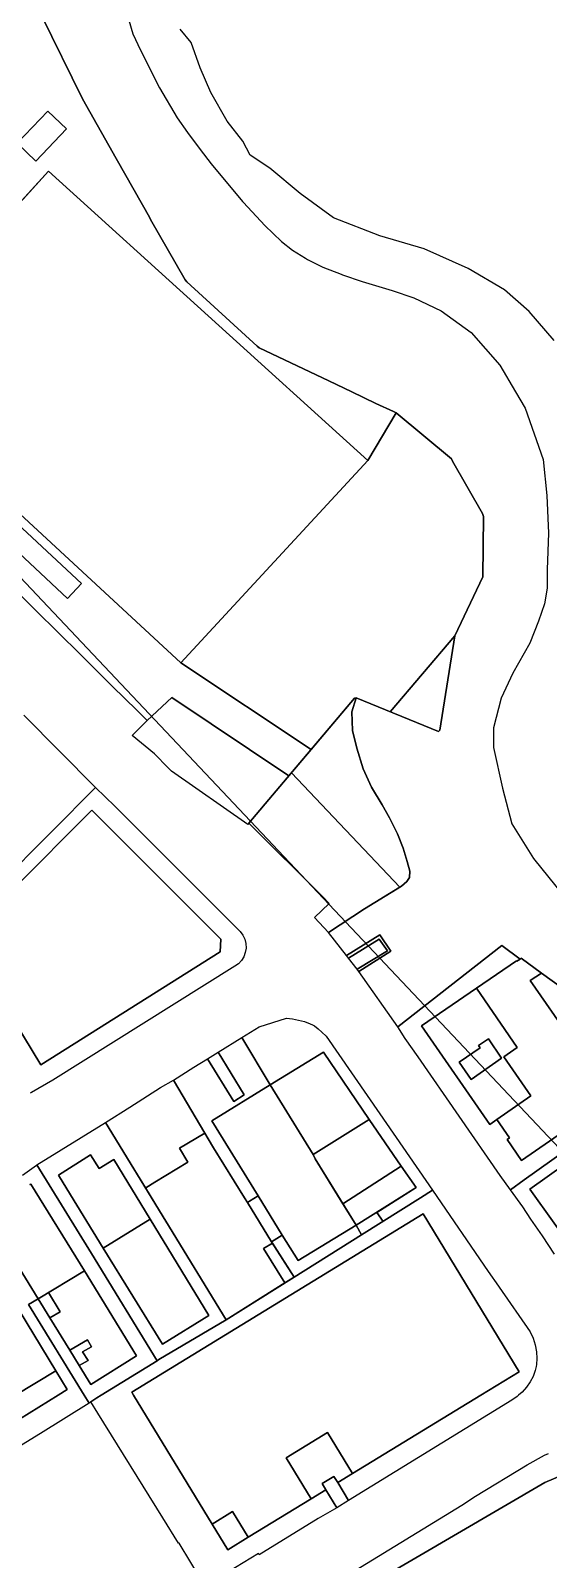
# Model space of a CAD drawing. Header units: millimetres. Extents: x 1888 to 2040, y 1705 to 1894.
# Drawn here: x 1931.1119 to 1931.241, y 1832.4364 to 1832.8173 of the extents above; entities that cross this region are included whole.
import ezdxf

# ---------------------------------------------------------------- set-up
doc = ezdxf.new("R2010")
doc.units = ezdxf.units.MM

# ---------------------------------------------------------------- blocks, each defined once
blk = doc.blocks.new('mall')
at = {"linetype": 'Continuous'}
blk.add_line((-93482.74, -4331.39), (-94211.51, -3559.91), dxfattribs=at)

msp = doc.modelspace()

# ---------------------------------------------------------------- linework, layer by layer
for p, q in [((1931.1249, 1832.80029), (1931.11464, 1832.8211)), ((1931.11464, 1832.8211), (1931.1249, 1832.80029)), ((1931.1249, 1832.80029), (1931.11464, 1832.8211)), ((1931.11464, 1832.8211), (1931.1249, 1832.80029)), ((1931.13589, 1832.82194), (1931.13745, 1832.81647)), ((1931.13589, 1832.82194), (1931.13745, 1832.81647)), ((1931.13745, 1832.81647), (1931.13931, 1832.81246)), ((1931.13745, 1832.81647), (1931.13931, 1832.81246)), ((1931.15198, 1832.81434), (1931.14922, 1832.81767)), ((1931.15198, 1832.81434), (1931.14922, 1832.81767)), ((1931.13931, 1832.81246), (1931.14407, 1832.80302)), ((1931.13931, 1832.81246), (1931.14407, 1832.80302)), ((1931.1542, 1832.80802), (1931.15198, 1832.81434)), ((1931.1542, 1832.80802), (1931.15198, 1832.81434)), ((1931.15686, 1832.80185), (1931.1542, 1832.80802)), ((1931.15686, 1832.80185), (1931.1542, 1832.80802)), ((1931.14407, 1832.80302), (1931.14847, 1832.79561)), ((1931.14407, 1832.80302), (1931.14847, 1832.79561)), ((1931.16095, 1832.79472), (1931.15686, 1832.80185)), ((1931.16095, 1832.79472), (1931.15686, 1832.80185)), ((1931.1162, 1832.79727), (1931.10859, 1832.78927)), ((1931.10859, 1832.78927), (1931.1162, 1832.79727)), ((1931.12089, 1832.79281), (1931.1162, 1832.79727)), ((1931.1162, 1832.79727), (1931.12089, 1832.79281)), ((1931.13324, 1832.78544), (1931.1249, 1832.80029)), ((1931.1249, 1832.80029), (1931.13324, 1832.78544)), ((1931.13324, 1832.78544), (1931.1249, 1832.80029)), ((1931.1249, 1832.80029), (1931.13324, 1832.78544)), ((1931.14847, 1832.79561), (1931.15109, 1832.7919)), ((1931.14847, 1832.79561), (1931.15109, 1832.7919)), ((1931.16489, 1832.78977), (1931.16095, 1832.79472)), ((1931.16489, 1832.78977), (1931.16095, 1832.79472)), ((1931.10859, 1832.78927), (1931.11328, 1832.78481)), ((1931.11328, 1832.78481), (1931.10859, 1832.78927)), ((1931.11328, 1832.78481), (1931.12089, 1832.79281)), ((1931.12089, 1832.79281), (1931.11328, 1832.78481)), ((1931.15109, 1832.7919), (1931.15419, 1832.78767)), ((1931.15109, 1832.7919), (1931.15419, 1832.78767)), ((1931.16666, 1832.78625), (1931.16489, 1832.78977)), ((1931.16666, 1832.78625), (1931.16489, 1832.78977)), ((1931.13357, 1832.78489), (1931.13324, 1832.78544)), ((1931.13324, 1832.78544), (1931.13357, 1832.78489)), ((1931.13357, 1832.78489), (1931.13324, 1832.78544)), ((1931.13324, 1832.78544), (1931.13357, 1832.78489)), ((1931.15419, 1832.78767), (1931.15693, 1832.78409)), ((1931.15419, 1832.78767), (1931.15693, 1832.78409)), ((1931.17158, 1832.78305), (1931.16666, 1832.78625)), ((1931.17158, 1832.78305), (1931.16666, 1832.78625)), ((1931.11644, 1832.78232), (1931.07086, 1832.73239)), ((1931.07086, 1832.73239), (1931.11644, 1832.78232)), ((1931.19603, 1832.71023), (1931.11644, 1832.78232)), ((1931.11644, 1832.78232), (1931.19603, 1832.71023)), ((1931.14159, 1832.77081), (1931.13357, 1832.78489)), ((1931.13357, 1832.78489), (1931.14159, 1832.77081)), ((1931.14159, 1832.77081), (1931.13357, 1832.78489)), ((1931.13357, 1832.78489), (1931.14159, 1832.77081)), ((1931.15693, 1832.78409), (1931.16473, 1832.77474)), ((1931.15693, 1832.78409), (1931.16473, 1832.77474)), ((1931.17913, 1832.77676), (1931.17158, 1832.78305)), ((1931.17913, 1832.77676), (1931.17158, 1832.78305)), ((1931.16473, 1832.77474), (1931.16498, 1832.77446)), ((1931.16473, 1832.77474), (1931.16498, 1832.77446)), ((1931.16498, 1832.77446), (1931.17033, 1832.76871)), ((1931.16498, 1832.77446), (1931.17033, 1832.76871)), ((1931.18744, 1832.77062), (1931.17913, 1832.77676)), ((1931.18744, 1832.77062), (1931.17913, 1832.77676)), ((1931.14185, 1832.77026), (1931.14159, 1832.77081)), ((1931.14159, 1832.77081), (1931.14185, 1832.77026)), ((1931.14185, 1832.77026), (1931.14159, 1832.77081)), ((1931.14159, 1832.77081), (1931.14185, 1832.77026)), ((1931.1505, 1832.75518), (1931.14185, 1832.77026)), ((1931.14185, 1832.77026), (1931.1505, 1832.75518)), ((1931.1505, 1832.75518), (1931.14185, 1832.77026)), ((1931.14185, 1832.77026), (1931.1505, 1832.75518)), ((1931.19899, 1832.7662), (1931.18744, 1832.77062)), ((1931.19899, 1832.7662), (1931.18744, 1832.77062)), ((1931.17033, 1832.76871), (1931.17447, 1832.76473)), ((1931.17033, 1832.76871), (1931.17447, 1832.76473)), ((1931.17447, 1832.76473), (1931.17722, 1832.76264)), ((1931.17447, 1832.76473), (1931.17722, 1832.76264)), ((1931.17722, 1832.76264), (1931.18047, 1832.76061)), ((1931.17722, 1832.76264), (1931.18047, 1832.76061)), ((1931.21003, 1832.76294), (1931.19899, 1832.7662)), ((1931.21003, 1832.76294), (1931.19899, 1832.7662)), ((1931.22106, 1832.75804), (1931.21003, 1832.76294)), ((1931.22106, 1832.75804), (1931.21003, 1832.76294)), ((1931.18047, 1832.76061), (1931.18101, 1832.76029)), ((1931.18047, 1832.76061), (1931.18101, 1832.76029)), ((1931.18101, 1832.76029), (1931.18479, 1832.7584)), ((1931.18101, 1832.76029), (1931.18479, 1832.7584)), ((1931.15086, 1832.75468), (1931.1505, 1832.75518)), ((1931.1505, 1832.75518), (1931.15086, 1832.75468)), ((1931.15086, 1832.75468), (1931.1505, 1832.75518)), ((1931.1505, 1832.75518), (1931.15086, 1832.75468)), ((1931.18479, 1832.7584), (1931.18935, 1832.75659)), ((1931.18479, 1832.7584), (1931.18935, 1832.75659)), ((1931.18935, 1832.75659), (1931.18971, 1832.75646)), ((1931.18935, 1832.75659), (1931.18971, 1832.75646)), ((1931.18971, 1832.75646), (1931.19463, 1832.75479)), ((1931.18971, 1832.75646), (1931.19463, 1832.75479)), ((1931.23005, 1832.75274), (1931.22106, 1832.75804)), ((1931.23005, 1832.75274), (1931.22106, 1832.75804)), ((1931.1684, 1832.73872), (1931.15086, 1832.75468)), ((1931.15086, 1832.75468), (1931.1684, 1832.73872)), ((1931.1684, 1832.73872), (1931.15086, 1832.75468)), ((1931.15086, 1832.75468), (1931.1684, 1832.73872)), ((1931.19463, 1832.75479), (1931.20212, 1832.75252)), ((1931.19463, 1832.75479), (1931.20212, 1832.75252)), ((1931.20212, 1832.75252), (1931.20749, 1832.75076)), ((1931.20212, 1832.75252), (1931.20749, 1832.75076)), ((1931.2362, 1832.74733), (1931.23005, 1832.75274)), ((1931.2362, 1832.74733), (1931.23005, 1832.75274)), ((1931.20749, 1832.75076), (1931.2143, 1832.74746)), ((1931.20749, 1832.75076), (1931.2143, 1832.74746)), ((1931.2143, 1832.74746), (1931.22175, 1832.74212)), ((1931.2143, 1832.74746), (1931.22175, 1832.74212)), ((1931.24246, 1832.74012), (1931.2362, 1832.74733)), ((1931.24246, 1832.74012), (1931.2362, 1832.74733)), ((1931.22175, 1832.74212), (1931.22895, 1832.73398)), ((1931.22175, 1832.74212), (1931.22895, 1832.73398)), ((1931.16891, 1832.73829), (1931.1684, 1832.73872)), ((1931.1684, 1832.73872), (1931.16891, 1832.73829)), ((1931.16891, 1832.73829), (1931.1684, 1832.73872)), ((1931.1684, 1832.73872), (1931.16891, 1832.73829)), ((1931.18626, 1832.73009), (1931.16891, 1832.73829)), ((1931.16891, 1832.73829), (1931.18626, 1832.73009)), ((1931.18626, 1832.73009), (1931.16891, 1832.73829)), ((1931.16891, 1832.73829), (1931.18626, 1832.73009)), ((1931.07086, 1832.73239), (1931.14939, 1832.65975)), ((1931.14939, 1832.65975), (1931.07086, 1832.73239)), ((1931.22895, 1832.73398), (1931.23285, 1832.72731)), ((1931.22895, 1832.73398), (1931.23285, 1832.72731)), ((1931.19202, 1832.72731), (1931.18626, 1832.73009)), ((1931.18626, 1832.73009), (1931.19202, 1832.72731)), ((1931.19202, 1832.72731), (1931.18626, 1832.73009)), ((1931.18626, 1832.73009), (1931.19202, 1832.72731)), ((1931.19799, 1832.72443), (1931.19202, 1832.72731)), ((1931.19202, 1832.72731), (1931.19799, 1832.72443)), ((1931.19799, 1832.72443), (1931.19202, 1832.72731)), ((1931.19202, 1832.72731), (1931.19799, 1832.72443)), ((1931.20244, 1832.72238), (1931.19799, 1832.72443)), ((1931.19799, 1832.72443), (1931.20244, 1832.72238)), ((1931.20244, 1832.72238), (1931.19799, 1832.72443)), ((1931.19799, 1832.72443), (1931.20244, 1832.72238)), ((1931.23285, 1832.72731), (1931.23287, 1832.72727)), ((1931.23285, 1832.72731), (1931.23287, 1832.72727)), ((1931.23287, 1832.72727), (1931.23523, 1832.72323)), ((1931.23287, 1832.72727), (1931.23523, 1832.72323)), ((1931.20308, 1832.72211), (1931.19603, 1832.71023)), ((1931.19603, 1832.71023), (1931.20308, 1832.72211)), ((1931.20308, 1832.72211), (1931.20244, 1832.72238)), ((1931.20244, 1832.72238), (1931.20308, 1832.72211)), ((1931.20308, 1832.72211), (1931.20244, 1832.72238)), ((1931.20244, 1832.72238), (1931.20308, 1832.72211)), ((1931.21685, 1832.71065), (1931.20308, 1832.72211)), ((1931.20308, 1832.72211), (1931.21685, 1832.71065)), ((1931.21685, 1832.71065), (1931.20308, 1832.72211)), ((1931.20308, 1832.72211), (1931.21685, 1832.71065)), ((1931.23523, 1832.72323), (1931.23972, 1832.71044)), ((1931.23523, 1832.72323), (1931.23972, 1832.71044)), ((1931.19603, 1832.71023), (1931.14939, 1832.65975)), ((1931.14939, 1832.65975), (1931.19603, 1832.71023)), ((1931.21715, 1832.71002), (1931.21685, 1832.71065)), ((1931.21685, 1832.71065), (1931.21715, 1832.71002)), ((1931.21715, 1832.71002), (1931.21685, 1832.71065)), ((1931.21685, 1832.71065), (1931.21715, 1832.71002)), ((1931.2246, 1832.69697), (1931.21715, 1832.71002)), ((1931.21715, 1832.71002), (1931.2246, 1832.69697)), ((1931.2246, 1832.69697), (1931.21715, 1832.71002)), ((1931.21715, 1832.71002), (1931.2246, 1832.69697)), ((1931.23972, 1832.71044), (1931.24066, 1832.70148)), ((1931.23972, 1832.71044), (1931.24066, 1832.70148)), ((1931.12461, 1832.67956), (1931.10244, 1832.7002)), ((1931.10244, 1832.7002), (1931.12461, 1832.67956)), ((1931.24066, 1832.70148), (1931.24104, 1832.69206)), ((1931.24066, 1832.70148), (1931.24104, 1832.69206)), ((1931.099, 1832.6965), (1931.12117, 1832.67586)), ((1931.12117, 1832.67586), (1931.099, 1832.6965)), ((1931.22486, 1832.69629), (1931.2246, 1832.69697)), ((1931.2246, 1832.69697), (1931.22486, 1832.69629)), ((1931.22486, 1832.69629), (1931.2246, 1832.69697)), ((1931.2246, 1832.69697), (1931.22486, 1832.69629)), ((1931.22468, 1832.68125), (1931.22486, 1832.69629)), ((1931.22486, 1832.69629), (1931.22468, 1832.68125)), ((1931.22468, 1832.68125), (1931.22486, 1832.69629)), ((1931.22486, 1832.69629), (1931.22468, 1832.68125)), ((1931.24104, 1832.69206), (1931.24075, 1832.68302)), ((1931.24104, 1832.69206), (1931.24075, 1832.68302)), ((1931.11328, 1832.67284), (1931.09661, 1832.68945)), ((1931.11328, 1832.67284), (1931.09661, 1832.68945)), ((1931.24075, 1832.68302), (1931.24072, 1832.67843)), ((1931.24075, 1832.68302), (1931.24072, 1832.67843)), ((1931.12117, 1832.67586), (1931.12461, 1832.67956)), ((1931.12461, 1832.67956), (1931.12117, 1832.67586)), ((1931.21767, 1832.66649), (1931.22468, 1832.68125)), ((1931.22468, 1832.68125), (1931.21767, 1832.66649)), ((1931.21767, 1832.66649), (1931.22468, 1832.68125)), ((1931.22468, 1832.68125), (1931.21767, 1832.66649)), ((1931.24072, 1832.67843), (1931.24006, 1832.67451)), ((1931.24072, 1832.67843), (1931.24006, 1832.67451)), ((1931.12439, 1832.66185), (1931.11328, 1832.67284)), ((1931.12439, 1832.66185), (1931.11328, 1832.67284)), ((1931.24006, 1832.67451), (1931.23853, 1832.67019)), ((1931.24006, 1832.67451), (1931.23853, 1832.67019)), ((1931.23853, 1832.67019), (1931.23644, 1832.66467)), ((1931.23853, 1832.67019), (1931.23644, 1832.66467)), ((1931.20157, 1832.64762), (1931.21767, 1832.66649)), ((1931.21767, 1832.66649), (1931.20157, 1832.64762)), ((1931.21401, 1832.64303), (1931.21767, 1832.66649)), ((1931.21767, 1832.66649), (1931.21401, 1832.64303)), ((1931.21401, 1832.64303), (1931.21767, 1832.66649)), ((1931.21767, 1832.66649), (1931.21401, 1832.64303)), ((1931.23644, 1832.66467), (1931.23214, 1832.65723)), ((1931.23644, 1832.66467), (1931.23214, 1832.65723)), ((1931.13228, 1832.65395), (1931.12439, 1832.66185)), ((1931.13228, 1832.65395), (1931.12439, 1832.66185)), ((1931.14939, 1832.65975), (1931.1819, 1832.63821)), ((1931.1819, 1832.63821), (1931.14939, 1832.65975)), ((1931.23214, 1832.65723), (1931.22929, 1832.65099)), ((1931.23214, 1832.65723), (1931.22929, 1832.65099)), ((1931.13848, 1832.64793), (1931.13228, 1832.65395)), ((1931.13848, 1832.64793), (1931.13228, 1832.65395)), ((1931.14716, 1832.65113), (1931.14097, 1832.64542)), ((1931.14097, 1832.64542), (1931.14716, 1832.65113)), ((1931.17634, 1832.63163), (1931.14716, 1832.65113)), ((1931.14716, 1832.65113), (1931.17634, 1832.63163)), ((1931.19273, 1832.65101), (1931.16636, 1832.61983)), ((1931.16636, 1832.61983), (1931.19273, 1832.65101)), ((1931.17696, 1832.63237), (1931.19273, 1832.65101)), ((1931.19273, 1832.65101), (1931.1819, 1832.63821)), ((1931.19203, 1832.64761), (1931.19314, 1832.65107)), ((1931.19314, 1832.65107), (1931.19203, 1832.64761)), ((1931.19203, 1832.64761), (1931.19314, 1832.65107)), ((1931.19314, 1832.65107), (1931.19203, 1832.64761)), ((1931.19314, 1832.65107), (1931.19273, 1832.65101)), ((1931.19273, 1832.65101), (1931.19314, 1832.65107)), ((1931.19314, 1832.65107), (1931.19273, 1832.65101)), ((1931.19273, 1832.65101), (1931.19314, 1832.65107)), ((1931.19314, 1832.65107), (1931.21366, 1832.64267)), ((1931.20157, 1832.64762), (1931.19314, 1832.65107)), ((1931.19314, 1832.65107), (1931.21366, 1832.64267)), ((1931.21366, 1832.64267), (1931.19314, 1832.65107)), ((1931.22929, 1832.65099), (1931.22734, 1832.64362)), ((1931.22929, 1832.65099), (1931.22734, 1832.64362)), ((1931.11022, 1832.64678), (1931.12813, 1832.62877)), ((1931.11022, 1832.64678), (1931.12813, 1832.62877)), ((1931.13725, 1832.64169), (1931.14097, 1832.64542)), ((1931.13725, 1832.64169), (1931.14097, 1832.64542)), ((1931.14023, 1832.64617), (1931.13848, 1832.64793)), ((1931.14023, 1832.64617), (1931.13848, 1832.64793)), ((1931.14097, 1832.64542), (1931.14023, 1832.64617)), ((1931.14097, 1832.64542), (1931.14023, 1832.64617)), ((1931.19217, 1832.64294), (1931.19203, 1832.64761)), ((1931.19203, 1832.64761), (1931.19217, 1832.64294)), ((1931.19217, 1832.64294), (1931.19203, 1832.64761)), ((1931.19203, 1832.64761), (1931.19217, 1832.64294)), ((1931.21366, 1832.64267), (1931.20157, 1832.64762)), ((1931.14279, 1832.63713), (1931.13725, 1832.64169)), ((1931.14279, 1832.63713), (1931.13725, 1832.64169)), ((1931.19325, 1832.63852), (1931.19217, 1832.64294)), ((1931.19217, 1832.64294), (1931.19325, 1832.63852)), ((1931.19325, 1832.63852), (1931.19217, 1832.64294)), ((1931.19217, 1832.64294), (1931.19325, 1832.63852)), ((1931.21366, 1832.64267), (1931.21401, 1832.64303)), ((1931.21401, 1832.64303), (1931.21366, 1832.64267)), ((1931.21366, 1832.64267), (1931.21401, 1832.64303)), ((1931.21401, 1832.64303), (1931.21366, 1832.64267)), ((1931.22734, 1832.64362), (1931.22737, 1832.64011)), ((1931.22734, 1832.64362), (1931.22737, 1832.64011)), ((1931.14626, 1832.6336), (1931.14279, 1832.63713)), ((1931.14626, 1832.6336), (1931.14279, 1832.63713)), ((1931.1819, 1832.63821), (1931.17634, 1832.63163)), ((1931.19483, 1832.63342), (1931.19325, 1832.63852)), ((1931.19325, 1832.63852), (1931.19483, 1832.63342)), ((1931.19483, 1832.63342), (1931.19325, 1832.63852)), ((1931.19325, 1832.63852), (1931.19483, 1832.63342)), ((1931.22737, 1832.64011), (1931.22731, 1832.6387)), ((1931.22737, 1832.64011), (1931.22731, 1832.6387)), ((1931.22731, 1832.6387), (1931.22961, 1832.62854)), ((1931.22731, 1832.6387), (1931.22961, 1832.62854)), ((1931.14704, 1832.6328), (1931.14626, 1832.6336)), ((1931.14704, 1832.6328), (1931.14626, 1832.6336)), ((1931.19694, 1832.62878), (1931.19483, 1832.63342)), ((1931.19483, 1832.63342), (1931.19694, 1832.62878)), ((1931.19694, 1832.62878), (1931.19483, 1832.63342)), ((1931.19483, 1832.63342), (1931.19694, 1832.62878)), ((1931.16612, 1832.61955), (1931.14704, 1832.6328)), ((1931.16612, 1832.61955), (1931.14704, 1832.6328)), ((1931.16636, 1832.61983), (1931.17687, 1832.63226)), ((1931.17634, 1832.63163), (1931.16636, 1832.61983)), ((1931.17687, 1832.63226), (1931.17696, 1832.63237)), ((1931.17696, 1832.63237), (1931.20402, 1832.60393)), ((1931.20402, 1832.60393), (1931.17696, 1832.63237)), ((1931.12813, 1832.62877), (1931.11721, 1832.61779)), ((1931.11721, 1832.61779), (1931.12813, 1832.62877)), ((1931.12813, 1832.62877), (1931.11721, 1832.61779)), ((1931.11721, 1832.61779), (1931.12813, 1832.62877)), ((1931.12813, 1832.62877), (1931.13293, 1832.62407)), ((1931.12813, 1832.62877), (1931.13293, 1832.62407)), ((1931.19956, 1832.62443), (1931.19694, 1832.62878)), ((1931.19694, 1832.62878), (1931.19956, 1832.62443)), ((1931.19956, 1832.62443), (1931.19694, 1832.62878)), ((1931.19694, 1832.62878), (1931.19956, 1832.62443)), ((1931.22961, 1832.62854), (1931.23188, 1832.61966)), ((1931.22961, 1832.62854), (1931.23188, 1832.61966)), ((1931.10753, 1832.6033), (1931.12717, 1832.62306)), ((1931.12717, 1832.62306), (1931.10753, 1832.6033)), ((1931.12717, 1832.62306), (1931.15936, 1832.59094)), ((1931.15936, 1832.59094), (1931.12717, 1832.62306)), ((1931.13293, 1832.62407), (1931.16399, 1832.59306)), ((1931.13293, 1832.62407), (1931.16399, 1832.59306)), ((1931.20143, 1832.62114), (1931.19956, 1832.62443)), ((1931.19956, 1832.62443), (1931.20143, 1832.62114)), ((1931.20143, 1832.62114), (1931.19956, 1832.62443)), ((1931.19956, 1832.62443), (1931.20143, 1832.62114)), ((1931.11721, 1832.61779), (1931.0894, 1832.58989)), ((1931.0894, 1832.58989), (1931.11721, 1832.61779)), ((1931.11721, 1832.61779), (1931.0894, 1832.58989)), ((1931.0894, 1832.58989), (1931.11721, 1832.61779)), ((1931.16636, 1832.61983), (1931.16612, 1832.61955)), ((1931.16636, 1832.61983), (1931.16612, 1832.61955)), ((1931.18477, 1832.60148), (1931.16636, 1832.61983)), ((1931.18477, 1832.60148), (1931.16636, 1832.61983)), ((1931.20344, 1832.61716), (1931.20143, 1832.62114)), ((1931.20143, 1832.62114), (1931.20344, 1832.61716)), ((1931.20344, 1832.61716), (1931.20143, 1832.62114)), ((1931.20143, 1832.62114), (1931.20344, 1832.61716)), ((1931.23188, 1832.61966), (1931.23733, 1832.61101)), ((1931.23188, 1832.61966), (1931.23733, 1832.61101)), ((1931.20479, 1832.61364), (1931.20344, 1832.61716)), ((1931.20344, 1832.61716), (1931.20479, 1832.61364)), ((1931.20479, 1832.61364), (1931.20344, 1832.61716)), ((1931.20344, 1832.61716), (1931.20479, 1832.61364)), ((1931.20584, 1832.61032), (1931.20479, 1832.61364)), ((1931.20479, 1832.61364), (1931.20584, 1832.61032)), ((1931.20584, 1832.61032), (1931.20479, 1832.61364)), ((1931.20479, 1832.61364), (1931.20584, 1832.61032)), ((1931.2065, 1832.60791), (1931.20584, 1832.61032)), ((1931.20584, 1832.61032), (1931.2065, 1832.60791)), ((1931.2065, 1832.60791), (1931.20584, 1832.61032)), ((1931.20584, 1832.61032), (1931.2065, 1832.60791)), ((1931.23733, 1832.61101), (1931.24464, 1832.60201)), ((1931.23733, 1832.61101), (1931.24464, 1832.60201)), ((1931.20577, 1832.60529), (1931.20638, 1832.60633)), ((1931.20638, 1832.60633), (1931.20577, 1832.60529)), ((1931.20577, 1832.60529), (1931.20638, 1832.60633)), ((1931.20638, 1832.60633), (1931.20577, 1832.60529)), ((1931.20638, 1832.60633), (1931.2065, 1832.60791)), ((1931.2065, 1832.60791), (1931.20638, 1832.60633)), ((1931.20638, 1832.60633), (1931.2065, 1832.60791)), ((1931.2065, 1832.60791), (1931.20638, 1832.60633)), ((1931.19519, 1832.59846), (1931.2044, 1832.60416)), ((1931.19519, 1832.59846), (1931.2044, 1832.60416)), ((1931.2044, 1832.60416), (1931.19519, 1832.59846)), ((1931.20402, 1832.60393), (1931.19519, 1832.59846)), ((1931.2044, 1832.60416), (1931.20402, 1832.60393)), ((1931.2044, 1832.60416), (1931.20577, 1832.60529)), ((1931.20577, 1832.60529), (1931.2044, 1832.60416)), ((1931.2044, 1832.60416), (1931.20577, 1832.60529)), ((1931.20577, 1832.60529), (1931.2044, 1832.60416)), ((1931.18276, 1832.59635), (1931.18639, 1832.59981)), ((1931.18276, 1832.59635), (1931.18639, 1832.59981)), ((1931.18639, 1832.59981), (1931.18477, 1832.60148)), ((1931.18639, 1832.59981), (1931.18477, 1832.60148)), ((1931.18618, 1832.59261), (1931.18276, 1832.59635)), ((1931.18618, 1832.59261), (1931.18276, 1832.59635)), ((1931.18618, 1832.59261), (1931.19519, 1832.59846)), ((1931.19519, 1832.59846), (1931.18618, 1832.59261)), ((1931.18618, 1832.59261), (1931.19519, 1832.59846)), ((1931.19519, 1832.59846), (1931.18618, 1832.59261)), ((1931.11451, 1832.55964), (1931.09512, 1832.59143)), ((1931.09512, 1832.59143), (1931.11451, 1832.55964)), ((1931.16399, 1832.59306), (1931.16421, 1832.59286)), ((1931.16399, 1832.59306), (1931.16421, 1832.59286)), ((1931.16421, 1832.59286), (1931.16488, 1832.59195)), ((1931.16421, 1832.59286), (1931.16488, 1832.59195)), ((1931.16488, 1832.59195), (1931.16536, 1832.59093)), ((1931.16488, 1832.59195), (1931.16536, 1832.59093)), ((1931.19071, 1832.58684), (1931.18618, 1832.59261)), ((1931.19071, 1832.58684), (1931.18618, 1832.59261)), ((1931.19898, 1832.59204), (1931.19071, 1832.58684)), ((1931.19071, 1832.58684), (1931.19898, 1832.59204)), ((1931.19898, 1832.59204), (1931.19071, 1832.58684)), ((1931.19071, 1832.58684), (1931.19898, 1832.59204)), ((1931.20172, 1832.58799), (1931.19898, 1832.59204)), ((1931.19898, 1832.59204), (1931.20172, 1832.58799)), ((1931.20172, 1832.58799), (1931.19898, 1832.59204)), ((1931.19898, 1832.59204), (1931.20172, 1832.58799)), ((1931.1592, 1832.58776), (1931.11451, 1832.55964)), ((1931.11451, 1832.55964), (1931.1592, 1832.58776)), ((1931.15936, 1832.59094), (1931.1592, 1832.58776)), ((1931.1592, 1832.58776), (1931.15936, 1832.59094)), ((1931.16547, 1832.58761), (1931.16508, 1832.58658)), ((1931.16547, 1832.58761), (1931.16508, 1832.58658)), ((1931.16536, 1832.59093), (1931.16563, 1832.58983)), ((1931.16536, 1832.59093), (1931.16563, 1832.58983)), ((1931.16568, 1832.5887), (1931.16547, 1832.58761)), ((1931.16568, 1832.5887), (1931.16547, 1832.58761)), ((1931.16563, 1832.58983), (1931.16568, 1832.5887)), ((1931.16563, 1832.58983), (1931.16568, 1832.5887)), ((1931.19121, 1832.58619), (1931.19883, 1832.59091)), ((1931.19883, 1832.59091), (1931.19121, 1832.58619)), ((1931.20093, 1832.588), (1931.19334, 1832.58343)), ((1931.19334, 1832.58343), (1931.20093, 1832.588)), ((1931.19376, 1832.5829), (1931.20172, 1832.58799)), ((1931.20172, 1832.58799), (1931.19376, 1832.5829)), ((1931.19376, 1832.5829), (1931.20172, 1832.58799)), ((1931.20172, 1832.58799), (1931.19376, 1832.5829)), ((1931.19883, 1832.59091), (1931.20093, 1832.588)), ((1931.20093, 1832.588), (1931.19883, 1832.59091)), ((1931.22945, 1832.58937), (1931.20347, 1832.5691)), ((1931.20347, 1832.5691), (1931.22945, 1832.58937)), ((1931.22945, 1832.58937), (1931.20347, 1832.5691)), ((1931.20347, 1832.5691), (1931.22945, 1832.58937)), ((1931.23399, 1832.58599), (1931.22945, 1832.58937)), ((1931.22945, 1832.58937), (1931.23399, 1832.58599)), ((1931.23399, 1832.58599), (1931.22945, 1832.58937)), ((1931.22945, 1832.58937), (1931.23399, 1832.58599)), ((1931.16286, 1832.58418), (1931.11745, 1832.5558)), ((1931.16286, 1832.58418), (1931.11745, 1832.5558)), ((1931.16375, 1832.58483), (1931.16286, 1832.58418)), ((1931.16375, 1832.58483), (1931.16286, 1832.58418)), ((1931.1645, 1832.58564), (1931.16375, 1832.58483)), ((1931.1645, 1832.58564), (1931.16375, 1832.58483)), ((1931.16508, 1832.58658), (1931.1645, 1832.58564)), ((1931.16508, 1832.58658), (1931.1645, 1832.58564)), ((1931.19121, 1832.58619), (1931.19071, 1832.58684)), ((1931.19121, 1832.58619), (1931.19071, 1832.58684)), ((1931.19334, 1832.58343), (1931.19121, 1832.58619)), ((1931.19334, 1832.58343), (1931.19121, 1832.58619)), ((1931.22313, 1832.57874), (1931.23312, 1832.58555)), ((1931.23312, 1832.58555), (1931.22313, 1832.57874)), ((1931.23312, 1832.58555), (1931.23319, 1832.58544)), ((1931.23319, 1832.58544), (1931.23312, 1832.58555)), ((1931.23319, 1832.58544), (1931.23399, 1832.58599)), ((1931.23399, 1832.58599), (1931.23319, 1832.58544)), ((1931.23426, 1832.58617), (1931.23399, 1832.58599)), ((1931.23399, 1832.58599), (1931.23426, 1832.58617)), ((1931.23426, 1832.58617), (1931.23399, 1832.58599)), ((1931.23399, 1832.58599), (1931.23426, 1832.58617)), ((1931.23934, 1832.58248), (1931.23426, 1832.58617)), ((1931.23426, 1832.58617), (1931.23934, 1832.58248)), ((1931.23934, 1832.58248), (1931.23426, 1832.58617)), ((1931.23426, 1832.58617), (1931.23934, 1832.58248)), ((1931.19376, 1832.5829), (1931.19334, 1832.58343)), ((1931.19376, 1832.5829), (1931.19334, 1832.58343)), ((1931.20347, 1832.5691), (1931.19376, 1832.5829)), ((1931.20347, 1832.5691), (1931.19376, 1832.5829)), ((1931.23934, 1832.58248), (1931.2365, 1832.58066)), ((1931.2365, 1832.58066), (1931.23934, 1832.58248)), ((1931.2365, 1832.58066), (1931.24652, 1832.56616)), ((1931.24652, 1832.56616), (1931.2365, 1832.58066)), ((1931.25442, 1832.57154), (1931.23934, 1832.58248)), ((1931.23934, 1832.58248), (1931.25442, 1832.57154)), ((1931.25442, 1832.57154), (1931.23934, 1832.58248)), ((1931.23934, 1832.58248), (1931.25442, 1832.57154)), ((1931.20937, 1832.56935), (1931.22313, 1832.57874)), ((1931.22313, 1832.57874), (1931.20937, 1832.56935)), ((1931.23321, 1832.56396), (1931.22313, 1832.57874)), ((1931.22313, 1832.57874), (1931.23321, 1832.56396)), ((1931.16457, 1832.56642), (1931.16889, 1832.56912)), ((1931.16457, 1832.56642), (1931.16889, 1832.56912)), ((1931.16889, 1832.56912), (1931.17575, 1832.5713)), ((1931.16889, 1832.56912), (1931.17575, 1832.5713)), ((1931.17575, 1832.5713), (1931.17726, 1832.5711)), ((1931.17575, 1832.5713), (1931.17726, 1832.5711)), ((1931.17726, 1832.5711), (1931.17876, 1832.5708)), ((1931.17726, 1832.5711), (1931.17876, 1832.5708)), ((1931.17876, 1832.5708), (1931.18023, 1832.57039)), ((1931.17876, 1832.5708), (1931.18023, 1832.57039)), ((1931.18023, 1832.57039), (1931.18167, 1832.56988)), ((1931.18023, 1832.57039), (1931.18167, 1832.56988)), ((1931.18167, 1832.56988), (1931.18225, 1832.56962)), ((1931.18167, 1832.56988), (1931.18225, 1832.56962)), ((1931.18225, 1832.56962), (1931.18271, 1832.56932)), ((1931.18225, 1832.56962), (1931.18271, 1832.56932)), ((1931.18271, 1832.56932), (1931.18367, 1832.56859)), ((1931.18271, 1832.56932), (1931.18367, 1832.56859)), ((1931.18367, 1832.56859), (1931.18459, 1832.56781)), ((1931.18367, 1832.56859), (1931.18459, 1832.56781)), ((1931.20536, 1832.56617), (1931.20347, 1832.5691)), ((1931.20536, 1832.56617), (1931.20347, 1832.5691)), ((1931.2264, 1832.54473), (1931.20937, 1832.56935)), ((1931.20937, 1832.56935), (1931.2264, 1832.54473)), ((1931.15868, 1832.56282), (1931.16457, 1832.56642)), ((1931.15868, 1832.56282), (1931.16457, 1832.56642)), ((1931.16457, 1832.56642), (1931.17164, 1832.55464)), ((1931.17164, 1832.55464), (1931.16457, 1832.56642)), ((1931.16457, 1832.56642), (1931.17164, 1832.55464)), ((1931.17164, 1832.55464), (1931.16457, 1832.56642)), ((1931.18459, 1832.56781), (1931.1856, 1832.56676)), ((1931.18459, 1832.56781), (1931.1856, 1832.56676)), ((1931.1856, 1832.56676), (1931.19903, 1832.54741)), ((1931.1856, 1832.56676), (1931.19903, 1832.54741)), ((1931.20856, 1832.56164), (1931.20536, 1832.56617)), ((1931.20856, 1832.56164), (1931.20536, 1832.56617)), ((1931.2236, 1832.56442), (1931.22608, 1832.56611)), ((1931.22608, 1832.56611), (1931.2236, 1832.56442)), ((1931.22608, 1832.56611), (1931.22936, 1832.56128)), ((1931.22936, 1832.56128), (1931.22608, 1832.56611)), ((1931.15265, 1832.55907), (1931.15604, 1832.56117)), ((1931.15265, 1832.55907), (1931.15604, 1832.56117)), ((1931.15604, 1832.56117), (1931.15868, 1832.56282)), ((1931.15604, 1832.56117), (1931.15868, 1832.56282)), ((1931.16261, 1832.55053), (1931.15604, 1832.56117)), ((1931.15604, 1832.56117), (1931.16261, 1832.55053)), ((1931.15868, 1832.56282), (1931.16521, 1832.55216)), ((1931.16521, 1832.55216), (1931.15868, 1832.56282)), ((1931.18498, 1832.56283), (1931.17164, 1832.55464)), ((1931.17164, 1832.55464), (1931.18498, 1832.56283)), ((1931.19635, 1832.546), (1931.18498, 1832.56283)), ((1931.18498, 1832.56283), (1931.19635, 1832.546)), ((1931.22902, 1832.53208), (1931.20856, 1832.56164)), ((1931.22902, 1832.53208), (1931.20856, 1832.56164)), ((1931.21883, 1832.56032), (1931.22399, 1832.56384)), ((1931.22399, 1832.56384), (1931.21883, 1832.56032)), ((1931.22936, 1832.56128), (1931.22178, 1832.556)), ((1931.22178, 1832.556), (1931.22936, 1832.56128)), ((1931.22399, 1832.56384), (1931.2236, 1832.56442)), ((1931.2236, 1832.56442), (1931.22399, 1832.56384)), ((1931.22989, 1832.56165), (1931.23321, 1832.56396)), ((1931.23321, 1832.56396), (1931.22989, 1832.56165)), ((1931.23666, 1832.55187), (1931.22989, 1832.56165)), ((1931.22989, 1832.56165), (1931.23666, 1832.55187)), ((1931.1476, 1832.55579), (1931.15265, 1832.55907)), ((1931.1476, 1832.55579), (1931.15265, 1832.55907)), ((1931.22178, 1832.556), (1931.21883, 1832.56032)), ((1931.21883, 1832.56032), (1931.22178, 1832.556)), ((1931.11745, 1832.5558), (1931.11218, 1832.55275)), ((1931.11745, 1832.5558), (1931.11218, 1832.55275)), ((1931.13665, 1832.54905), (1931.14431, 1832.55399)), ((1931.13665, 1832.54905), (1931.14431, 1832.55399)), ((1931.14431, 1832.55399), (1931.1476, 1832.55579)), ((1931.14431, 1832.55399), (1931.1476, 1832.55579)), ((1931.15753, 1832.53895), (1931.1476, 1832.55579)), ((1931.1476, 1832.55579), (1931.15537, 1832.54262)), ((1931.15753, 1832.53895), (1931.1476, 1832.55579)), ((1931.1476, 1832.55579), (1931.15753, 1832.53895)), ((1931.15715, 1832.54569), (1931.17164, 1832.55464)), ((1931.17164, 1832.55464), (1931.15715, 1832.54569)), ((1931.17164, 1832.55464), (1931.18235, 1832.53732)), ((1931.18235, 1832.53732), (1931.17164, 1832.55464)), ((1931.17164, 1832.55464), (1931.18235, 1832.53732)), ((1931.18235, 1832.53732), (1931.17164, 1832.55464)), ((1931.23643, 1832.52866), (1931.27271, 1832.55453)), ((1931.27271, 1832.55453), (1931.23643, 1832.52866)), ((1931.11218, 1832.55275), (1931.11187, 1832.55256)), ((1931.11218, 1832.55275), (1931.11187, 1832.55256)), ((1931.16521, 1832.55216), (1931.16261, 1832.55053)), ((1931.16261, 1832.55053), (1931.16521, 1832.55216)), ((1931.22821, 1832.54599), (1931.23666, 1832.55187)), ((1931.23666, 1832.55187), (1931.22821, 1832.54599)), ((1931.2568, 1832.55141), (1931.23436, 1832.53578)), ((1931.23436, 1832.53578), (1931.2568, 1832.55141)), ((1931.26481, 1832.5522), (1931.23503, 1832.53097)), ((1931.23503, 1832.53097), (1931.26481, 1832.5522)), ((1931.26481, 1832.5522), (1931.23503, 1832.53097)), ((1931.23503, 1832.53097), (1931.26481, 1832.5522)), ((1931.13064, 1832.5453), (1931.13665, 1832.54905)), ((1931.13064, 1832.5453), (1931.13665, 1832.54905)), ((1931.16868, 1832.527), (1931.15715, 1832.54569)), ((1931.15715, 1832.54569), (1931.16868, 1832.527)), ((1931.19635, 1832.546), (1931.18235, 1832.53732)), ((1931.18235, 1832.53732), (1931.19635, 1832.546)), ((1931.20435, 1832.53441), (1931.19635, 1832.546)), ((1931.19635, 1832.546), (1931.20435, 1832.53441)), ((1931.19903, 1832.54741), (1931.21215, 1832.52837)), ((1931.19903, 1832.54741), (1931.21215, 1832.52837)), ((1931.22821, 1832.54599), (1931.2264, 1832.54473)), ((1931.2264, 1832.54473), (1931.22821, 1832.54599)), ((1931.23135, 1832.54145), (1931.22821, 1832.54599)), ((1931.22821, 1832.54599), (1931.23135, 1832.54145)), ((1931.11349, 1832.53469), (1931.13064, 1832.5453)), ((1931.11349, 1832.53469), (1931.13064, 1832.5453)), ((1931.13064, 1832.5453), (1931.16071, 1832.49614)), ((1931.14064, 1832.52897), (1931.13064, 1832.5453)), ((1931.13064, 1832.5453), (1931.16071, 1832.49614)), ((1931.16071, 1832.49614), (1931.13064, 1832.5453)), ((1931.15537, 1832.54262), (1931.14905, 1832.53889)), ((1931.14905, 1832.53889), (1931.15537, 1832.54262)), ((1931.15537, 1832.54262), (1931.15753, 1832.53895)), ((1931.14905, 1832.53889), (1931.1511, 1832.5354)), ((1931.1511, 1832.5354), (1931.14905, 1832.53889)), ((1931.16529, 1832.52653), (1931.15753, 1832.53895)), ((1931.15753, 1832.53895), (1931.16529, 1832.52653)), ((1931.16529, 1832.52653), (1931.15753, 1832.53895)), ((1931.15753, 1832.53895), (1931.16529, 1832.52653)), ((1931.23073, 1832.54102), (1931.23135, 1832.54145)), ((1931.23135, 1832.54145), (1931.23073, 1832.54102)), ((1931.23436, 1832.53578), (1931.23073, 1832.54102)), ((1931.23073, 1832.54102), (1931.23436, 1832.53578)), ((1931.10996, 1832.53216), (1931.11345, 1832.53466)), ((1931.10996, 1832.53216), (1931.11345, 1832.53466)), ((1931.11345, 1832.53466), (1931.11349, 1832.53469)), ((1931.11345, 1832.53466), (1931.11349, 1832.53469)), ((1931.11349, 1832.53469), (1931.1271, 1832.51262)), ((1931.1271, 1832.51262), (1931.11349, 1832.53469)), ((1931.11349, 1832.53469), (1931.1271, 1832.51262)), ((1931.1271, 1832.51262), (1931.11349, 1832.53469)), ((1931.11886, 1832.53215), (1931.12691, 1832.53718)), ((1931.12691, 1832.53718), (1931.11886, 1832.53215)), ((1931.12691, 1832.53718), (1931.12901, 1832.53379)), ((1931.12901, 1832.53379), (1931.12691, 1832.53718)), ((1931.12901, 1832.53379), (1931.13265, 1832.53606)), ((1931.13265, 1832.53606), (1931.12901, 1832.53379)), ((1931.13265, 1832.53606), (1931.14176, 1832.52115)), ((1931.14176, 1832.52115), (1931.13265, 1832.53606)), ((1931.1511, 1832.5354), (1931.14293, 1832.53044)), ((1931.14293, 1832.53044), (1931.1511, 1832.5354)), ((1931.18235, 1832.53732), (1931.18292, 1832.53618)), ((1931.18292, 1832.53618), (1931.18235, 1832.53732)), ((1931.18235, 1832.53732), (1931.18292, 1832.53618)), ((1931.18292, 1832.53618), (1931.18235, 1832.53732)), ((1931.18292, 1832.53618), (1931.19309, 1832.51965)), ((1931.18979, 1832.52502), (1931.18292, 1832.53618)), ((1931.18292, 1832.53618), (1931.19309, 1832.51965)), ((1931.19309, 1832.51965), (1931.18292, 1832.53618)), ((1931.20435, 1832.53441), (1931.18979, 1832.52502)), ((1931.18979, 1832.52502), (1931.20435, 1832.53441)), ((1931.20803, 1832.52908), (1931.20435, 1832.53441)), ((1931.20435, 1832.53441), (1931.20803, 1832.52908)), ((1931.12096, 1832.52875), (1931.11886, 1832.53215)), ((1931.11886, 1832.53215), (1931.12096, 1832.52875)), ((1931.14293, 1832.53044), (1931.14064, 1832.52897)), ((1931.14064, 1832.52897), (1931.14293, 1832.53044)), ((1931.23162, 1832.52853), (1931.22902, 1832.53208)), ((1931.23162, 1832.52853), (1931.22902, 1832.53208)), ((1931.23503, 1832.53097), (1931.23162, 1832.52853)), ((1931.23162, 1832.52853), (1931.23503, 1832.53097)), ((1931.23503, 1832.53097), (1931.23162, 1832.52853)), ((1931.23162, 1832.52853), (1931.23503, 1832.53097)), ((1931.11174, 1832.52986), (1931.11198, 1832.5299)), ((1931.11198, 1832.5299), (1931.11174, 1832.52986)), ((1931.11174, 1832.52986), (1931.11198, 1832.5299)), ((1931.11198, 1832.5299), (1931.11174, 1832.52986)), ((1931.11198, 1832.5299), (1931.12536, 1832.50827)), ((1931.12536, 1832.50827), (1931.11198, 1832.5299)), ((1931.11198, 1832.5299), (1931.12536, 1832.50827)), ((1931.12536, 1832.50827), (1931.11198, 1832.5299)), ((1931.13006, 1832.51399), (1931.12096, 1832.52875)), ((1931.12096, 1832.52875), (1931.13006, 1832.51399)), ((1931.16071, 1832.49614), (1931.14064, 1832.52897)), ((1931.16602, 1832.52536), (1931.16529, 1832.52653)), ((1931.16529, 1832.52653), (1931.16602, 1832.52536)), ((1931.16602, 1832.52536), (1931.16529, 1832.52653)), ((1931.16529, 1832.52653), (1931.16602, 1832.52536)), ((1931.16868, 1832.527), (1931.16655, 1832.52567)), ((1931.16655, 1832.52567), (1931.16868, 1832.527)), ((1931.17468, 1832.51719), (1931.16868, 1832.527)), ((1931.16868, 1832.527), (1931.17468, 1832.51719)), ((1931.19309, 1832.51965), (1931.20803, 1832.52908)), ((1931.20803, 1832.52908), (1931.19309, 1832.51965)), ((1931.19444, 1832.51727), (1931.20914, 1832.52649)), ((1931.19444, 1832.51727), (1931.20914, 1832.52649)), ((1931.20914, 1832.52649), (1931.19444, 1832.51727)), ((1931.19827, 1832.52285), (1931.20803, 1832.52908)), ((1931.20803, 1832.52908), (1931.19827, 1832.52285)), ((1931.20914, 1832.52649), (1931.1998, 1832.52064)), ((1931.20914, 1832.52649), (1931.21215, 1832.52837)), ((1931.21215, 1832.52837), (1931.20914, 1832.52649)), ((1931.20914, 1832.52649), (1931.21215, 1832.52837)), ((1931.21215, 1832.52837), (1931.20914, 1832.52649)), ((1931.21215, 1832.52837), (1931.22602, 1832.50815)), ((1931.21215, 1832.52837), (1931.22602, 1832.50815)), ((1931.23466, 1832.52427), (1931.23162, 1832.52853)), ((1931.23466, 1832.52427), (1931.23162, 1832.52853)), ((1931.24852, 1832.51172), (1931.23643, 1832.52866)), ((1931.23643, 1832.52866), (1931.24852, 1832.51172)), ((1931.1138, 1832.50133), (1931.10049, 1832.52297)), ((1931.10049, 1832.52297), (1931.1138, 1832.50133)), ((1931.16655, 1832.52567), (1931.16602, 1832.52536)), ((1931.16602, 1832.52536), (1931.16655, 1832.52567)), ((1931.17201, 1832.51553), (1931.16602, 1832.52536)), ((1931.16602, 1832.52536), (1931.17201, 1832.51553)), ((1931.17201, 1832.51553), (1931.16602, 1832.52536)), ((1931.16602, 1832.52536), (1931.17201, 1832.51553)), ((1931.19309, 1832.51965), (1931.18979, 1832.52502)), ((1931.1998, 1832.52064), (1931.19827, 1832.52285)), ((1931.19827, 1832.52285), (1931.1998, 1832.52064)), ((1931.23666, 1832.52121), (1931.23466, 1832.52427)), ((1931.23666, 1832.52121), (1931.23466, 1832.52427)), ((1931.13006, 1832.51399), (1931.14176, 1832.52115)), ((1931.14176, 1832.52115), (1931.13006, 1832.51399)), ((1931.13716, 1832.47808), (1931.20985, 1832.52249)), ((1931.20985, 1832.52249), (1931.13716, 1832.47808)), ((1931.14176, 1832.52115), (1931.15641, 1832.49719)), ((1931.15641, 1832.49719), (1931.14176, 1832.52115)), ((1931.19309, 1832.51965), (1931.17862, 1832.51087)), ((1931.17862, 1832.51087), (1931.19309, 1832.51965)), ((1931.19309, 1832.51965), (1931.19444, 1832.51727)), ((1931.19444, 1832.51727), (1931.19309, 1832.51965)), ((1931.19309, 1832.51965), (1931.19444, 1832.51727)), ((1931.19444, 1832.51727), (1931.19309, 1832.51965)), ((1931.1998, 1832.52064), (1931.19444, 1832.51727)), ((1931.20985, 1832.52249), (1931.23371, 1832.48312)), ((1931.23371, 1832.48312), (1931.20985, 1832.52249)), ((1931.23956, 1832.51704), (1931.23666, 1832.52121)), ((1931.23956, 1832.51704), (1931.23666, 1832.52121)), ((1931.17221, 1832.51524), (1931.17, 1832.51386)), ((1931.17, 1832.51386), (1931.17221, 1832.51524)), ((1931.17201, 1832.51553), (1931.17468, 1832.51719)), ((1931.17468, 1832.51719), (1931.17201, 1832.51553)), ((1931.17766, 1832.50676), (1931.17201, 1832.51553)), ((1931.17201, 1832.51553), (1931.17221, 1832.51524)), ((1931.17766, 1832.50676), (1931.17201, 1832.51553)), ((1931.17201, 1832.51553), (1931.17766, 1832.50676)), ((1931.17221, 1832.51524), (1931.17766, 1832.50676)), ((1931.17862, 1832.51087), (1931.17468, 1832.51719)), ((1931.17468, 1832.51719), (1931.17862, 1832.51087)), ((1931.17766, 1832.50676), (1931.19444, 1832.51727)), ((1931.19444, 1832.51727), (1931.17766, 1832.50676)), ((1931.17766, 1832.50676), (1931.19444, 1832.51727)), ((1931.19444, 1832.51727), (1931.17766, 1832.50676)), ((1931.24253, 1832.51248), (1931.23956, 1832.51704)), ((1931.24253, 1832.51248), (1931.23956, 1832.51704)), ((1931.1271, 1832.51262), (1931.14347, 1832.4859)), ((1931.14347, 1832.4859), (1931.1271, 1832.51262)), ((1931.1271, 1832.51262), (1931.14347, 1832.4859)), ((1931.14347, 1832.4859), (1931.1271, 1832.51262)), ((1931.14484, 1832.49004), (1931.13006, 1832.51399)), ((1931.13006, 1832.51399), (1931.14484, 1832.49004)), ((1931.17, 1832.51386), (1931.17534, 1832.50531)), ((1931.17534, 1832.50531), (1931.17, 1832.51386)), ((1931.1025, 1832.50925), (1931.11823, 1832.48336)), ((1931.11823, 1832.48336), (1931.1025, 1832.50925)), ((1931.12536, 1832.50827), (1931.1138, 1832.50133)), ((1931.12536, 1832.50827), (1931.1138, 1832.50133)), ((1931.1138, 1832.50133), (1931.12536, 1832.50827)), ((1931.11639, 1832.50289), (1931.12536, 1832.50827)), ((1931.13833, 1832.48716), (1931.12536, 1832.50827)), ((1931.12536, 1832.50827), (1931.13833, 1832.48716)), ((1931.22602, 1832.50815), (1931.22858, 1832.50451)), ((1931.22602, 1832.50815), (1931.22858, 1832.50451)), ((1931.16071, 1832.49614), (1931.17766, 1832.50676)), ((1931.16071, 1832.49614), (1931.17766, 1832.50676)), ((1931.17766, 1832.50676), (1931.16071, 1832.49614)), ((1931.17534, 1832.50531), (1931.16071, 1832.49614)), ((1931.17766, 1832.50676), (1931.17534, 1832.50531)), ((1931.22858, 1832.50451), (1931.22876, 1832.50424)), ((1931.22858, 1832.50451), (1931.22876, 1832.50424)), ((1931.22876, 1832.50424), (1931.2365, 1832.49312)), ((1931.22876, 1832.50424), (1931.2365, 1832.49312)), ((1931.1138, 1832.50133), (1931.11142, 1832.4999)), ((1931.11142, 1832.4999), (1931.1138, 1832.50133)), ((1931.1138, 1832.50133), (1931.11142, 1832.4999)), ((1931.11142, 1832.4999), (1931.1138, 1832.50133)), ((1931.11142, 1832.4999), (1931.12531, 1832.47731)), ((1931.12531, 1832.47731), (1931.11142, 1832.4999)), ((1931.11142, 1832.4999), (1931.12531, 1832.47731)), ((1931.12531, 1832.47731), (1931.11142, 1832.4999)), ((1931.1138, 1832.50133), (1931.11639, 1832.50289)), ((1931.1138, 1832.50133), (1931.11672, 1832.4966)), ((1931.11672, 1832.4966), (1931.1138, 1832.50133)), ((1931.11639, 1832.50289), (1931.11933, 1832.49812)), ((1931.11933, 1832.49812), (1931.11639, 1832.50289)), ((1931.11933, 1832.49812), (1931.11672, 1832.4966)), ((1931.11672, 1832.4966), (1931.11933, 1832.49812)), ((1931.11672, 1832.4966), (1931.12169, 1832.48852)), ((1931.12169, 1832.48852), (1931.11672, 1832.4966)), ((1931.14389, 1832.48618), (1931.16071, 1832.49614)), ((1931.16071, 1832.49614), (1931.14389, 1832.48618)), ((1931.14389, 1832.48618), (1931.16071, 1832.49614)), ((1931.16071, 1832.49614), (1931.14389, 1832.48618)), ((1931.15641, 1832.49719), (1931.14484, 1832.49004)), ((1931.14484, 1832.49004), (1931.15641, 1832.49719)), ((1931.2365, 1832.49312), (1931.23722, 1832.49154)), ((1931.2365, 1832.49312), (1931.23722, 1832.49154)), ((1931.12611, 1832.49115), (1931.12169, 1832.48852)), ((1931.12169, 1832.48852), (1931.12611, 1832.49115)), ((1931.12169, 1832.48852), (1931.12405, 1832.48469)), ((1931.12405, 1832.48469), (1931.12169, 1832.48852)), ((1931.12492, 1832.48814), (1931.12711, 1832.48939)), ((1931.12711, 1832.48939), (1931.12492, 1832.48814)), ((1931.12711, 1832.48939), (1931.12611, 1832.49115)), ((1931.12611, 1832.49115), (1931.12711, 1832.48939)), ((1931.23722, 1832.49154), (1931.23775, 1832.48988)), ((1931.23722, 1832.49154), (1931.23775, 1832.48988)), ((1931.23775, 1832.48988), (1931.23807, 1832.48817)), ((1931.23775, 1832.48988), (1931.23807, 1832.48817)), ((1931.12405, 1832.48469), (1931.12625, 1832.48593)), ((1931.12625, 1832.48593), (1931.12405, 1832.48469)), ((1931.12405, 1832.48469), (1931.12696, 1832.47997)), ((1931.12696, 1832.47997), (1931.12405, 1832.48469)), ((1931.12625, 1832.48593), (1931.12492, 1832.48814)), ((1931.12492, 1832.48814), (1931.12625, 1832.48593)), ((1931.12696, 1832.47997), (1931.13833, 1832.48716)), ((1931.13833, 1832.48716), (1931.12696, 1832.47997)), ((1931.1295, 1832.47731), (1931.14347, 1832.4859)), ((1931.14347, 1832.4859), (1931.1295, 1832.47731)), ((1931.1295, 1832.47731), (1931.14347, 1832.4859)), ((1931.14347, 1832.4859), (1931.1295, 1832.47731)), ((1931.14347, 1832.4859), (1931.14389, 1832.48618)), ((1931.14389, 1832.48618), (1931.14347, 1832.4859)), ((1931.14347, 1832.4859), (1931.14389, 1832.48618)), ((1931.14389, 1832.48618), (1931.14347, 1832.4859)), ((1931.23797, 1832.48448), (1931.23777, 1832.48348)), ((1931.23797, 1832.48448), (1931.23777, 1832.48348)), ((1931.23808, 1832.48494), (1931.23797, 1832.48448)), ((1931.23808, 1832.48494), (1931.23797, 1832.48448)), ((1931.23807, 1832.48817), (1931.23818, 1832.48643)), ((1931.23807, 1832.48817), (1931.23818, 1832.48643)), ((1931.23818, 1832.48643), (1931.23808, 1832.48494)), ((1931.23818, 1832.48643), (1931.23808, 1832.48494)), ((1931.11823, 1832.48336), (1931.10819, 1832.47731)), ((1931.10819, 1832.47731), (1931.11823, 1832.48336)), ((1931.11823, 1832.48336), (1931.12105, 1832.47872)), ((1931.12105, 1832.47872), (1931.11823, 1832.48336)), ((1931.23371, 1832.48312), (1931.22418, 1832.47731)), ((1931.22418, 1832.47731), (1931.23371, 1832.48312)), ((1931.23653, 1832.48063), (1931.2356, 1832.47929)), ((1931.23653, 1832.48063), (1931.2356, 1832.47929)), ((1931.23725, 1832.48201), (1931.23653, 1832.48063)), ((1931.23725, 1832.48201), (1931.23653, 1832.48063)), ((1931.23777, 1832.48348), (1931.23725, 1832.48201)), ((1931.23777, 1832.48348), (1931.23725, 1832.48201)), ((1931.11879, 1832.47731), (1931.10918, 1832.47132)), ((1931.10918, 1832.47132), (1931.11879, 1832.47731)), ((1931.12105, 1832.47872), (1931.11879, 1832.47731)), ((1931.11879, 1832.47731), (1931.12105, 1832.47872)), ((1931.12531, 1832.47731), (1931.12652, 1832.47534)), ((1931.12652, 1832.47534), (1931.12531, 1832.47731)), ((1931.12531, 1832.47731), (1931.12652, 1832.47534)), ((1931.12652, 1832.47534), (1931.12531, 1832.47731)), ((1931.12849, 1832.47669), (1931.1295, 1832.47731)), ((1931.1295, 1832.47731), (1931.12849, 1832.47669)), ((1931.12849, 1832.47669), (1931.1295, 1832.47731)), ((1931.1295, 1832.47731), (1931.12849, 1832.47669)), ((1931.13763, 1832.47731), (1931.13716, 1832.47808)), ((1931.13716, 1832.47808), (1931.13763, 1832.47731)), ((1931.15718, 1832.44521), (1931.13763, 1832.47731)), ((1931.13763, 1832.47731), (1931.15718, 1832.44521)), ((1931.22418, 1832.47731), (1931.1922, 1832.4578)), ((1931.1922, 1832.4578), (1931.22418, 1832.47731)), ((1931.23328, 1832.47701), (1931.23192, 1832.47611)), ((1931.23328, 1832.47701), (1931.23192, 1832.47611)), ((1931.23362, 1832.47731), (1931.23328, 1832.47701)), ((1931.23362, 1832.47731), (1931.23328, 1832.47701)), ((1931.23451, 1832.47808), (1931.23362, 1832.47731)), ((1931.23451, 1832.47808), (1931.23362, 1832.47731)), ((1931.2356, 1832.47929), (1931.23451, 1832.47808)), ((1931.2356, 1832.47929), (1931.23451, 1832.47808)), ((1931.12652, 1832.47534), (1931.11443, 1832.46775)), ((1931.12652, 1832.47534), (1931.11443, 1832.46775)), ((1931.12699, 1832.47565), (1931.12652, 1832.47534)), ((1931.12699, 1832.47565), (1931.12652, 1832.47534)), ((1931.12699, 1832.47565), (1931.12849, 1832.47669)), ((1931.12849, 1832.47669), (1931.12699, 1832.47565)), ((1931.12699, 1832.47565), (1931.12849, 1832.47669)), ((1931.12849, 1832.47669), (1931.12699, 1832.47565)), ((1931.1287, 1832.47288), (1931.12699, 1832.47565)), ((1931.1287, 1832.47288), (1931.12699, 1832.47565)), ((1931.23192, 1832.47611), (1931.19119, 1832.45111)), ((1931.23192, 1832.47611), (1931.19119, 1832.45111)), ((1931.14492, 1832.44678), (1931.1287, 1832.47288)), ((1931.14492, 1832.44678), (1931.1287, 1832.47288)), ((1931.11443, 1832.46775), (1931.10964, 1832.46485)), ((1931.11443, 1832.46775), (1931.10964, 1832.46485)), ((1931.18595, 1832.46804), (1931.17563, 1832.46174)), ((1931.17563, 1832.46174), (1931.18595, 1832.46804)), ((1931.1922, 1832.4578), (1931.18595, 1832.46804)), ((1931.18595, 1832.46804), (1931.1922, 1832.4578)), ((1931.17563, 1832.46174), (1931.18187, 1832.4515)), ((1931.18187, 1832.4515), (1931.17563, 1832.46174)), ((1931.23572, 1832.45994), (1931.24004, 1832.46235)), ((1931.23572, 1832.45994), (1931.24004, 1832.46235)), ((1931.24004, 1832.46235), (1931.24105, 1832.46278)), ((1931.24004, 1832.46235), (1931.24105, 1832.46278)), ((1931.18851, 1832.45555), (1931.1922, 1832.4578)), ((1931.1922, 1832.4578), (1931.18851, 1832.45555)), ((1931.2229, 1832.45215), (1931.23572, 1832.45994)), ((1931.2229, 1832.45215), (1931.23572, 1832.45994)), ((1931.18462, 1832.45535), (1931.18752, 1832.45709)), ((1931.18752, 1832.45709), (1931.18462, 1832.45535)), ((1931.18462, 1832.45535), (1931.18752, 1832.45709)), ((1931.18752, 1832.45709), (1931.18462, 1832.45535)), ((1931.18556, 1832.45375), (1931.18462, 1832.45535)), ((1931.18462, 1832.45535), (1931.18556, 1832.45375)), ((1931.18556, 1832.45375), (1931.18462, 1832.45535)), ((1931.18462, 1832.45535), (1931.18556, 1832.45375)), ((1931.18752, 1832.45709), (1931.18851, 1832.45555)), ((1931.18851, 1832.45555), (1931.18752, 1832.45709)), ((1931.18752, 1832.45709), (1931.18851, 1832.45555)), ((1931.18851, 1832.45555), (1931.18752, 1832.45709)), ((1931.18851, 1832.45555), (1931.19119, 1832.45111)), ((1931.19119, 1832.45111), (1931.18851, 1832.45555)), ((1931.18851, 1832.45555), (1931.19119, 1832.45111)), ((1931.19119, 1832.45111), (1931.18851, 1832.45555)), ((1931.24012, 1832.45556), (1931.19656, 1832.43018)), ((1931.19656, 1832.43018), (1931.24012, 1832.45556)), ((1931.24506, 1832.45764), (1931.24012, 1832.45556)), ((1931.24012, 1832.45556), (1931.24506, 1832.45764)), ((1931.18187, 1832.4515), (1931.1662, 1832.44193)), ((1931.1662, 1832.44193), (1931.18187, 1832.4515)), ((1931.18187, 1832.4515), (1931.18556, 1832.45375)), ((1931.18556, 1832.45375), (1931.18187, 1832.4515)), ((1931.18825, 1832.4493), (1931.18556, 1832.45375)), ((1931.18556, 1832.45375), (1931.18825, 1832.4493)), ((1931.18825, 1832.4493), (1931.18556, 1832.45375)), ((1931.18556, 1832.45375), (1931.18825, 1832.4493)), ((1931.19119, 1832.45111), (1931.18825, 1832.4493)), ((1931.19119, 1832.45111), (1931.18825, 1832.4493)), ((1931.21944, 1832.4499), (1931.2229, 1832.45215)), ((1931.21944, 1832.4499), (1931.2229, 1832.45215)), ((1931.14883, 1832.4405), (1931.14492, 1832.44678)), ((1931.14883, 1832.4405), (1931.14492, 1832.44678)), ((1931.1623, 1832.44834), (1931.15718, 1832.44521)), ((1931.15718, 1832.44521), (1931.1623, 1832.44834)), ((1931.1662, 1832.44193), (1931.1623, 1832.44834)), ((1931.1623, 1832.44834), (1931.1662, 1832.44193)), ((1931.18367, 1832.4466), (1931.16895, 1832.43759)), ((1931.18367, 1832.4466), (1931.16895, 1832.43759)), ((1931.18825, 1832.4493), (1931.18367, 1832.4466)), ((1931.18825, 1832.4493), (1931.18367, 1832.4466)), ((1931.19162, 1832.43293), (1931.21944, 1832.4499)), ((1931.19162, 1832.43293), (1931.21944, 1832.4499)), ((1931.15718, 1832.44521), (1931.16108, 1832.43881)), ((1931.16108, 1832.43881), (1931.15718, 1832.44521)), ((1931.14896, 1832.44049), (1931.14883, 1832.4405)), ((1931.14896, 1832.44049), (1931.14883, 1832.4405)), ((1931.15479, 1832.43086), (1931.14896, 1832.44049)), ((1931.15479, 1832.43086), (1931.14896, 1832.44049)), ((1931.16108, 1832.43881), (1931.1662, 1832.44193)), ((1931.1662, 1832.44193), (1931.16108, 1832.43881)), ((1931.16876, 1832.43791), (1931.15541, 1832.42974)), ((1931.16876, 1832.43791), (1931.15541, 1832.42974)), ((1931.16895, 1832.43759), (1931.16876, 1832.43791)), ((1931.16895, 1832.43759), (1931.16876, 1832.43791))]:
    msp.add_line(p, q)

# ---------------------------------------------------------------- block references
at = {"xscale": 0.001, "yscale": 0.001, "zscale": 0.001}
msp.add_blockref('mall', (2024.79681, 1836.79576), dxfattribs=at)

doc.saveas('drawing.dxf')
